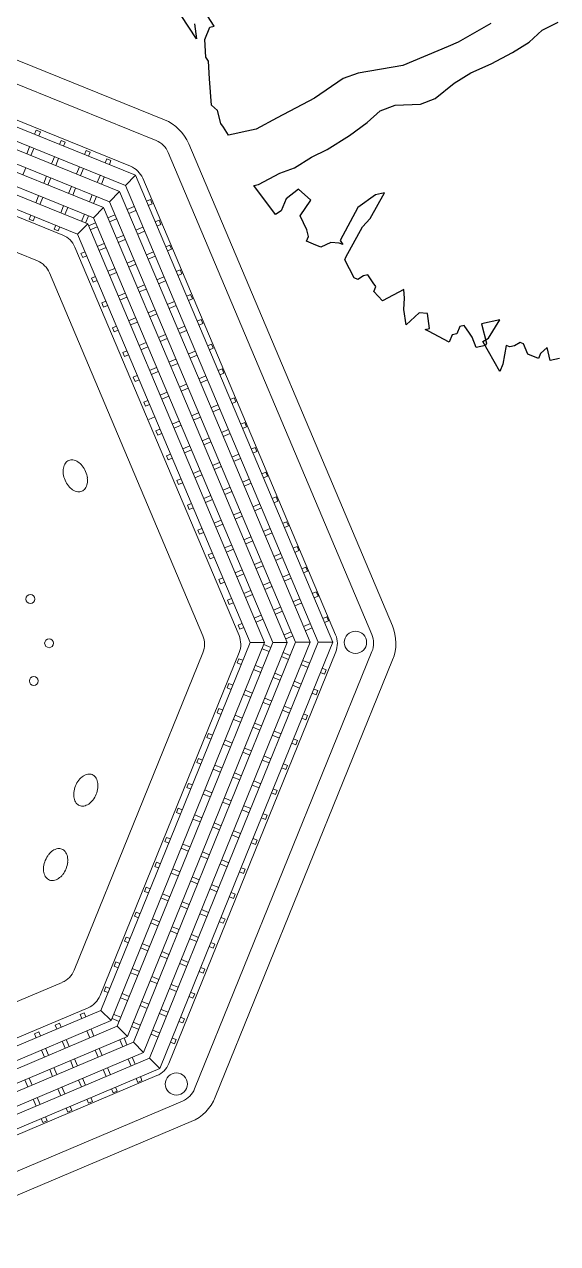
# Model space of a CAD drawing. Header units: millimetres. Extents: x 111 to 1506, y 14 to 566.
# Drawn here: x 226.657 to 227.852, y 129.789 to 132.52 of the extents above; entities that cross this region are included whole.
import ezdxf

# ---------------------------------------------------------------- set-up
doc = ezdxf.new("R2010")
doc.units = ezdxf.units.MM
doc.layers.add('fer', color=8, linetype='Continuous')
doc.layers.add('G', color=254, linetype='Continuous', lineweight=5)
doc.layers.add('PLUMA 0.05', color=240, linetype='Continuous', lineweight=5)

# ---------------------------------------------------------------- blocks, each defined once
blk = doc.blocks.new('tr')
at = {"layer": 'fer', "color": 97}
for p, q in [((1379.6039, 206.1108), (1379.6158, 206.0935)), ((1379.6039, 206.1108), (1379.6158, 206.0935)), ((1379.6158, 206.0935), (1379.592, 206.0761)), ((1379.6158, 206.0935), (1379.592, 206.0761)), ((1379.592, 206.0761), (1379.6099, 206.0675)), ((1379.592, 206.0761), (1379.6099, 206.0675)), ((1379.6218, 206.0415), (1379.6039, 206.0241)), ((1379.6218, 206.0415), (1379.6039, 206.0241)), ((1379.6099, 206.0675), (1379.6218, 206.0675)), ((1379.6099, 206.0675), (1379.6218, 206.0675)), ((1379.6218, 206.0675), (1379.6218, 206.0415)), ((1379.6218, 206.0675), (1379.6218, 206.0415)), ((1379.6039, 206.0241), (1379.6039, 206.0155)), ((1379.6039, 206.0241), (1379.6039, 206.0155)), ((1379.6039, 206.0155), (1379.6158, 206.0068)), ((1379.6039, 206.0155), (1379.6158, 206.0068)), ((1379.6158, 206.0068), (1379.6218, 205.9981)), ((1379.6158, 206.0068), (1379.6218, 205.9981)), ((1379.6218, 205.9895), (1379.6634, 205.9981)), ((1379.6218, 205.9981), (1379.6218, 205.9895)), ((1379.6218, 205.9895), (1379.6634, 205.9981)), ((1379.6218, 205.9981), (1379.6218, 205.9895)), ((1379.6813, 205.9981), (1379.6337, 205.9375)), ((1379.6813, 205.9981), (1379.6337, 205.9375)), ((1379.6634, 205.9981), (1379.6813, 205.9981)), ((1379.6634, 205.9981), (1379.6813, 205.9981)), ((1379.5741, 205.9548), (1379.598, 205.9202)), ((1379.6218, 205.9462), (1379.5741, 205.9548)), ((1379.5741, 205.9548), (1379.598, 205.9202)), ((1379.6218, 205.9462), (1379.5741, 205.9548)), ((1379.598, 205.9202), (1379.6337, 205.9462)), ((1379.598, 205.9202), (1379.6337, 205.9462)), ((1379.6337, 205.9375), (1379.6218, 205.9462)), ((1379.6337, 205.9375), (1379.6218, 205.9462)), ((1379.6337, 205.9462), (1379.6396, 205.9462)), ((1379.6337, 205.9462), (1379.6396, 205.9462)), ((1379.6396, 205.9462), (1379.6515, 205.9288)), ((1379.6396, 205.9462), (1379.6515, 205.9288)), ((1379.6337, 205.9115), (1379.6277, 205.9028)), ((1379.6337, 205.9115), (1379.6277, 205.9028)), ((1379.6515, 205.9288), (1379.6337, 205.9115)), ((1379.6515, 205.9288), (1379.6337, 205.9115)), ((1379.6337, 205.9115), (1379.6337, 205.9115)), ((1379.6337, 205.9115), (1379.6337, 205.9115)), ((1379.6277, 205.9028), (1379.6158, 205.8855)), ((1379.6277, 205.9028), (1379.6158, 205.8855)), ((1379.6158, 205.8855), (1379.6218, 205.8768)), ((1379.6158, 205.8855), (1379.6218, 205.8768)), ((1379.6218, 205.8768), (1379.6396, 205.8768)), ((1379.6218, 205.8768), (1379.6396, 205.8768)), ((1379.6396, 205.8768), (1379.6456, 205.8682)), ((1379.6396, 205.8768), (1379.6456, 205.8682)), ((1379.6456, 205.8682), (1379.6634, 205.8682)), ((1379.6456, 205.8682), (1379.6456, 205.8682)), ((1379.6456, 205.8682), (1379.6634, 205.8682)), ((1379.6456, 205.8682), (1379.6456, 205.8682)), ((1379.6634, 205.8682), (1379.6575, 205.8162)), ((1379.6634, 205.8682), (1379.6575, 205.8162)), ((1378.9374, 205.7988), (1378.9076, 205.8248)), ((1378.9374, 205.7988), (1378.9076, 205.8248)), ((1378.9731, 205.7815), (1378.9374, 205.7988)), ((1378.9731, 205.7815), (1378.9374, 205.7988)), ((1379.6515, 205.8162), (1379.6218, 205.7988)), ((1379.6515, 205.8162), (1379.6218, 205.7988)), ((1379.6218, 205.7988), (1379.6277, 205.7815)), ((1379.6218, 205.7988), (1379.6277, 205.7815)), ((1379.6575, 205.8075), (1379.6515, 205.8162)), ((1379.6575, 205.8075), (1379.6515, 205.8162)), ((1379.6575, 205.8162), (1379.6575, 205.8075)), ((1379.6575, 205.8162), (1379.6575, 205.8075)), ((1379.0088, 205.7555), (1378.9731, 205.7815)), ((1379.0088, 205.7555), (1378.9731, 205.7815)), ((1379.6277, 205.7815), (1379.6634, 205.7642)), ((1379.6277, 205.7815), (1379.6634, 205.7642)), ((1379.0505, 205.7208), (1379.0088, 205.7555)), ((1379.0505, 205.7208), (1379.0088, 205.7555)), ((1379.6337, 205.7468), (1379.6099, 205.7382)), ((1379.6337, 205.7468), (1379.6099, 205.7382)), ((1379.6634, 205.7642), (1379.6337, 205.7468)), ((1379.6634, 205.7642), (1379.6337, 205.7468)), ((1379.6634, 205.7642), (1379.6634, 205.7642)), ((1379.6634, 205.7642), (1379.6634, 205.7642)), ((1379.0862, 205.6862), (1379.0505, 205.7208)), ((1379.0862, 205.6862), (1379.0505, 205.7208)), ((1379.6099, 205.7382), (1379.592, 205.7295)), ((1379.6099, 205.7382), (1379.592, 205.7295)), ((1379.592, 205.7295), (1379.6337, 205.6948)), ((1379.592, 205.7295), (1379.6337, 205.6948)), ((1378.9671, 205.6862), (1379.0326, 205.6342)), ((1378.9671, 205.6862), (1379.0326, 205.6342)), ((1379.1219, 205.6602), (1379.0862, 205.6862)), ((1379.1219, 205.6602), (1379.0862, 205.6862)), ((1379.6337, 205.6948), (1379.6218, 205.6688)), ((1379.6337, 205.6948), (1379.6218, 205.6688)), ((1379.6337, 205.6948), (1379.6337, 205.6948)), ((1379.6337, 205.6948), (1379.6337, 205.6948)), ((1379.1695, 205.6342), (1379.1219, 205.6602)), ((1379.1695, 205.6342), (1379.1219, 205.6602)), ((1379.6039, 205.6602), (1379.592, 205.6429)), ((1379.6039, 205.6602), (1379.592, 205.6429)), ((1379.6099, 205.6688), (1379.6039, 205.6602)), ((1379.6099, 205.6688), (1379.6039, 205.6602)), ((1379.6158, 205.6688), (1379.6099, 205.6688)), ((1379.6158, 205.6688), (1379.6099, 205.6688)), ((1379.6218, 205.6688), (1379.6158, 205.6688)), ((1379.6218, 205.6688), (1379.6158, 205.6688)), ((1379.0326, 205.6342), (1379.0505, 205.6169)), ((1379.0326, 205.6342), (1379.0505, 205.6169)), ((1379.1933, 205.6082), (1379.1695, 205.6342)), ((1379.1933, 205.6082), (1379.1695, 205.6342)), ((1379.592, 205.6429), (1379.598, 205.6342)), ((1379.592, 205.6429), (1379.598, 205.6342)), ((1379.598, 205.6342), (1379.6099, 205.6255)), ((1379.598, 205.6342), (1379.6099, 205.6255)), ((1379.0505, 205.6169), (1379.1278, 205.5389)), ((1379.0505, 205.6169), (1379.1278, 205.5389)), ((1379.2171, 205.5562), (1379.1933, 205.6082)), ((1379.2171, 205.5562), (1379.1933, 205.6082)), ((1379.4075, 205.6082), (1379.4194, 205.5909)), ((1379.473, 205.5995), (1379.4075, 205.6082)), ((1379.4075, 205.6082), (1379.4194, 205.5909)), ((1379.473, 205.5995), (1379.4075, 205.6082)), ((1379.6099, 205.6169), (1379.5801, 205.5822)), ((1379.6099, 205.6169), (1379.5801, 205.5822)), ((1379.6099, 205.6255), (1379.6099, 205.6169)), ((1379.6099, 205.6255), (1379.6099, 205.6169)), ((1379.4194, 205.5909), (1379.4611, 205.5649)), ((1379.4194, 205.5909), (1379.4611, 205.5649)), ((1379.4968, 205.5909), (1379.473, 205.5995)), ((1379.4968, 205.5909), (1379.473, 205.5995)), ((1379.5741, 205.5822), (1379.4968, 205.5909)), ((1379.5741, 205.5822), (1379.4968, 205.5909)), ((1379.5801, 205.5822), (1379.5741, 205.5822)), ((1379.5801, 205.5822), (1379.5741, 205.5822)), ((1379.2409, 205.5302), (1379.2171, 205.5562)), ((1379.2409, 205.5302), (1379.2171, 205.5562)), ((1379.4611, 205.5649), (1379.5444, 205.5562)), ((1379.4611, 205.5649), (1379.5444, 205.5562)), ((1379.5444, 205.5562), (1379.5503, 205.5649)), ((1379.5444, 205.5562), (1379.5503, 205.5649)), ((1379.5503, 205.5649), (1379.5503, 205.5562)), ((1379.5503, 205.5649), (1379.5503, 205.5562)), ((1379.5503, 205.5562), (1379.5563, 205.5389)), ((1379.5503, 205.5562), (1379.5563, 205.5389)), ((1379.1278, 205.5389), (1379.1814, 205.4522)), ((1379.1278, 205.5389), (1379.1814, 205.4522)), ((1379.2766, 205.5129), (1379.2409, 205.5302)), ((1379.2766, 205.5129), (1379.2409, 205.5302)), ((1379.5563, 205.5389), (1379.5741, 205.5215)), ((1379.5563, 205.5389), (1379.5741, 205.5215)), ((1379.3182, 205.4869), (1379.2766, 205.5129)), ((1379.3182, 205.4869), (1379.2766, 205.5129)), ((1379.5741, 205.5215), (1379.5741, 205.5042)), ((1379.5741, 205.5215), (1379.5741, 205.5042)), ((1379.5741, 205.5042), (1379.5741, 205.4869)), ((1379.5741, 205.5042), (1379.5741, 205.4869)), ((1379.3659, 205.4522), (1379.3182, 205.4869)), ((1379.3659, 205.4522), (1379.3182, 205.4869)), ((1379.5503, 205.4782), (1379.5265, 205.4522)), ((1379.5503, 205.4782), (1379.5265, 205.4522)), ((1379.5622, 205.4869), (1379.5503, 205.4782)), ((1379.5622, 205.4869), (1379.5503, 205.4782)), ((1379.5503, 205.4782), (1379.5503, 205.4782)), ((1379.5503, 205.4782), (1379.5503, 205.4782)), ((1379.5741, 205.4869), (1379.5622, 205.4869)), ((1379.5741, 205.4869), (1379.5622, 205.4869)), ((1379.1814, 205.4522), (1379.2052, 205.4262)), ((1379.1814, 205.4522), (1379.2052, 205.4262)), ((1379.3956, 205.4262), (1379.3659, 205.4522)), ((1379.3956, 205.4262), (1379.3659, 205.4522)), ((1379.4849, 205.4609), (1379.473, 205.4262)), ((1379.4849, 205.4609), (1379.473, 205.4262)), ((1379.5265, 205.4522), (1379.4849, 205.4609)), ((1379.5265, 205.4522), (1379.4849, 205.4609)), ((1379.2052, 205.4262), (1379.2706, 205.3829)), ((1379.2052, 205.4262), (1379.2706, 205.3829)), ((1379.4313, 205.4002), (1379.3956, 205.4262)), ((1379.4313, 205.4002), (1379.3956, 205.4262)), ((1379.473, 205.4262), (1379.5027, 205.4089)), ((1379.473, 205.4262), (1379.5027, 205.4089)), ((1379.4551, 205.3742), (1379.4313, 205.4002)), ((1379.4551, 205.3742), (1379.4313, 205.4002)), ((1379.5027, 205.4089), (1379.5325, 205.4089)), ((1379.5027, 205.4089), (1379.5325, 205.4089)), ((1379.5444, 205.4002), (1379.5027, 205.3309)), ((1379.5444, 205.4002), (1379.5027, 205.3309)), ((1379.5325, 205.4089), (1379.5444, 205.4002)), ((1379.5325, 205.4089), (1379.5444, 205.4002)), ((1379.2706, 205.3829), (1379.3421, 205.3222)), ((1379.2706, 205.3829), (1379.3421, 205.3222)), ((1379.4968, 205.3396), (1379.4551, 205.3742)), ((1379.4968, 205.3396), (1379.4551, 205.3742)), ((1379.5027, 205.3309), (1379.4968, 205.3396)), ((1379.5027, 205.3309), (1379.4968, 205.3396)), ((1379.3421, 205.3222), (1379.3837, 205.2876)), ((1379.3421, 205.3222), (1379.3837, 205.2876)), ((1379.3837, 205.2876), (1379.3956, 205.2702)), ((1379.3837, 205.2876), (1379.3956, 205.2702)), ((1379.3956, 205.2702), (1379.4135, 205.2442)), ((1379.3956, 205.2702), (1379.4135, 205.2442)), ((1379.4194, 205.2356), (1379.4075, 205.2182)), ((1379.4194, 205.2356), (1379.4075, 205.2182)), ((1379.4135, 205.2442), (1379.4194, 205.2356)), ((1379.4135, 205.2442), (1379.4135, 205.2442)), ((1379.4135, 205.2442), (1379.4194, 205.2356)), ((1379.4135, 205.2442), (1379.4135, 205.2442)), ((1379.4016, 205.2096), (1379.3778, 205.1922)), ((1379.4016, 205.2096), (1379.3778, 205.1922)), ((1379.4075, 205.2182), (1379.4016, 205.2096)), ((1379.4075, 205.2182), (1379.4016, 205.2096)), ((1379.3718, 205.1749), (1379.3182, 205.1489)), ((1379.3718, 205.1749), (1379.3182, 205.1489)), ((1379.3778, 205.1922), (1379.3718, 205.1749)), ((1379.3778, 205.1922), (1379.3718, 205.1749)), ((1379.3778, 205.1922), (1379.3778, 205.1922)), ((1379.3778, 205.1922), (1379.3778, 205.1922)), ((1379.3778, 205.1922), (1379.3778, 205.1922)), ((1379.3778, 205.1922), (1379.3778, 205.1922)), ((1379.3182, 205.1489), (1379.2825, 205.1316)), ((1379.3182, 205.1489), (1379.2825, 205.1316)), ((1379.3182, 205.1489), (1379.3182, 205.1489)), ((1379.3182, 205.1489), (1379.3182, 205.1489)), ((1379.2052, 205.1142), (1379.1754, 205.0709)), ((1379.2052, 205.1142), (1379.1754, 205.0709)), ((1379.2111, 205.1056), (1379.2052, 205.1142)), ((1379.2111, 205.1056), (1379.2052, 205.1142)), ((1379.2766, 205.1229), (1379.2409, 205.1056)), ((1379.2766, 205.1229), (1379.2409, 205.1056)), ((1379.2825, 205.1316), (1379.2766, 205.1229)), ((1379.2825, 205.1316), (1379.2766, 205.1229)), ((1379.2409, 205.1056), (1379.2111, 205.1056)), ((1379.2409, 205.1056), (1379.2111, 205.1056)), ((1379.2468, 205.0882), (1379.2111, 205.0363)), ((1379.2468, 205.0882), (1379.2111, 205.0363)), ((1379.2171, 205.0709), (1379.2468, 205.0882)), ((1379.2171, 205.0709), (1379.2468, 205.0882))]:
    blk.add_line(p, q, dxfattribs=at)
blk = doc.blocks.new('ala')
at = {"layer": 'PLUMA 0.05', "color": 25}
for p, q in [((1562.9436, 61.8153), (1561.8865, 61.8153)), ((1561.8511, 61.8007), (1561.0222, 60.9717)), ((1563.8079, 60.9717), (1562.979, 61.8007)), ((1561.8822, 61.7257), (1561.0972, 60.9407)), ((1561.8997, 61.7259), (1561.4613, 61.2875)), ((1561.9121, 61.6959), (1561.8997, 61.7259)), ((1561.8997, 61.7259), (1562.415, 61.7259)), ((1562.9126, 61.7403), (1561.9175, 61.7403)), ((1561.9631, 61.7355), (1561.9631, 61.7259)), ((1561.9731, 61.7355), (1561.9631, 61.7355)), ((1561.9731, 61.7259), (1561.9731, 61.7355)), ((1562.0133, 61.7355), (1562.0133, 61.7259)), ((1562.0233, 61.7355), (1562.0133, 61.7355)), ((1562.0233, 61.7259), (1562.0233, 61.7355)), ((1562.0736, 61.7355), (1562.0736, 61.7259)), ((1562.0836, 61.7355), (1562.0736, 61.7355)), ((1562.0836, 61.7259), (1562.0836, 61.7355)), ((1562.1339, 61.7355), (1562.1339, 61.7259)), ((1562.1439, 61.7355), (1562.1339, 61.7355)), ((1562.1439, 61.7259), (1562.1439, 61.7355)), ((1562.1941, 61.7355), (1562.1941, 61.7259)), ((1562.2041, 61.7355), (1562.1941, 61.7355)), ((1562.2041, 61.7259), (1562.2041, 61.7355)), ((1562.2544, 61.7355), (1562.2544, 61.7259)), ((1562.2644, 61.7355), (1562.2544, 61.7355)), ((1562.2644, 61.7259), (1562.2644, 61.7355)), ((1562.3146, 61.7355), (1562.3146, 61.7259)), ((1562.3246, 61.7355), (1562.3146, 61.7355)), ((1562.3246, 61.7259), (1562.3246, 61.7355)), ((1562.3749, 61.7355), (1562.3749, 61.7259)), ((1562.3849, 61.7355), (1562.3749, 61.7355)), ((1562.3849, 61.7259), (1562.3849, 61.7355)), ((1562.9304, 61.7259), (1562.415, 61.7259)), ((1562.4452, 61.7259), (1562.4452, 61.7355)), ((1562.4452, 61.7355), (1562.4552, 61.7355)), ((1562.4552, 61.7355), (1562.4552, 61.7259)), ((1562.5054, 61.7259), (1562.5054, 61.7355)), ((1562.5054, 61.7355), (1562.5154, 61.7355)), ((1562.5154, 61.7355), (1562.5154, 61.7259)), ((1562.5657, 61.7259), (1562.5657, 61.7355)), ((1562.5657, 61.7355), (1562.5757, 61.7355)), ((1562.5757, 61.7355), (1562.5757, 61.7259)), ((1562.626, 61.7259), (1562.626, 61.7355)), ((1562.626, 61.7355), (1562.636, 61.7355)), ((1562.636, 61.7355), (1562.636, 61.7259)), ((1562.6862, 61.7259), (1562.6862, 61.7355)), ((1562.6862, 61.7355), (1562.6962, 61.7355)), ((1562.6962, 61.7355), (1562.6962, 61.7259)), ((1562.7465, 61.7259), (1562.7465, 61.7355)), ((1562.7465, 61.7355), (1562.7565, 61.7355)), ((1562.7565, 61.7355), (1562.7565, 61.7259)), ((1562.8067, 61.7259), (1562.8067, 61.7355)), ((1562.8067, 61.7355), (1562.8167, 61.7355)), ((1562.8167, 61.7355), (1562.8167, 61.7259)), ((1562.857, 61.7259), (1562.857, 61.7355)), ((1562.857, 61.7355), (1562.867, 61.7355)), ((1562.867, 61.7355), (1562.867, 61.7259)), ((1562.9179, 61.6959), (1562.9304, 61.7259)), ((1562.9304, 61.7259), (1563.3687, 61.2875)), ((1563.7329, 60.9407), (1562.9479, 61.7257)), ((1561.8522, 61.6921), (1561.8593, 61.6991)), ((1561.8593, 61.6991), (1561.8661, 61.6923)), ((1562.9708, 61.6991), (1562.9639, 61.6923)), ((1562.9778, 61.6921), (1562.9708, 61.6991)), ((1561.9121, 61.6959), (1561.4825, 61.2663)), ((1561.9192, 61.6788), (1561.4946, 61.2542)), ((1561.8591, 61.6852), (1561.8522, 61.6921)), ((1561.8874, 61.6711), (1561.8994, 61.659)), ((1561.9121, 61.6959), (1562.415, 61.6959)), ((1561.9316, 61.6488), (1561.9192, 61.6788)), ((1561.9192, 61.6788), (1562.415, 61.6788)), ((1561.9631, 61.6959), (1561.9631, 61.6788)), ((1561.9731, 61.6788), (1561.9731, 61.6959)), ((1562.0133, 61.6959), (1562.0133, 61.6788)), ((1562.0233, 61.6788), (1562.0233, 61.6959)), ((1562.0736, 61.6959), (1562.0736, 61.6788)), ((1562.0836, 61.6788), (1562.0836, 61.6959)), ((1562.1339, 61.6959), (1562.1339, 61.6788)), ((1562.1439, 61.6788), (1562.1439, 61.6959)), ((1562.1941, 61.6959), (1562.1941, 61.6788)), ((1562.2041, 61.6788), (1562.2041, 61.6959)), ((1562.2544, 61.6959), (1562.2544, 61.6788)), ((1562.2644, 61.6788), (1562.2644, 61.6959)), ((1562.3146, 61.6959), (1562.3146, 61.6788)), ((1562.3246, 61.6788), (1562.3246, 61.6959)), ((1562.3749, 61.6959), (1562.3749, 61.6788)), ((1562.3849, 61.6788), (1562.3849, 61.6959)), ((1562.9179, 61.6959), (1562.415, 61.6959)), ((1562.9109, 61.6788), (1562.415, 61.6788)), ((1562.4452, 61.6788), (1562.4452, 61.6959)), ((1562.4552, 61.6959), (1562.4552, 61.6788)), ((1562.5054, 61.6788), (1562.5054, 61.6959)), ((1562.5154, 61.6959), (1562.5154, 61.6788)), ((1562.5657, 61.6788), (1562.5657, 61.6959)), ((1562.5757, 61.6959), (1562.5757, 61.6788)), ((1562.626, 61.6788), (1562.626, 61.6959)), ((1562.636, 61.6959), (1562.636, 61.6788)), ((1562.6862, 61.6788), (1562.6862, 61.6959)), ((1562.6962, 61.6959), (1562.6962, 61.6788)), ((1562.7465, 61.6788), (1562.7465, 61.6959)), ((1562.7565, 61.6959), (1562.7565, 61.6788)), ((1562.8067, 61.6788), (1562.8067, 61.6959)), ((1562.8167, 61.6959), (1562.8167, 61.6788)), ((1562.857, 61.6788), (1562.857, 61.6959)), ((1562.867, 61.6959), (1562.867, 61.6788)), ((1562.8984, 61.6488), (1562.9109, 61.6788)), ((1562.9109, 61.6788), (1563.3355, 61.2542)), ((1562.9179, 61.6959), (1563.3475, 61.2663)), ((1562.9427, 61.6711), (1562.9307, 61.659)), ((1562.971, 61.6852), (1562.9778, 61.6921)), ((1561.9316, 61.6488), (1561.5158, 61.233)), ((1561.8096, 61.6495), (1561.8167, 61.6565)), ((1561.8165, 61.6426), (1561.8096, 61.6495)), ((1561.8167, 61.6565), (1561.8235, 61.6497)), ((1561.8923, 61.652), (1561.8803, 61.664)), ((1561.9316, 61.6488), (1562.415, 61.6488)), ((1561.9631, 61.6488), (1561.9631, 61.6318)), ((1561.9731, 61.6318), (1561.9731, 61.6488)), ((1562.0133, 61.6488), (1562.0133, 61.6318)), ((1562.0233, 61.6318), (1562.0233, 61.6488)), ((1562.0736, 61.6488), (1562.0736, 61.6318)), ((1562.0836, 61.6318), (1562.0836, 61.6488)), ((1562.1339, 61.6488), (1562.1339, 61.6318)), ((1562.1439, 61.6318), (1562.1439, 61.6488)), ((1562.1941, 61.6488), (1562.1941, 61.6318)), ((1562.2041, 61.6318), (1562.2041, 61.6488)), ((1562.2544, 61.6488), (1562.2544, 61.6318)), ((1562.2644, 61.6318), (1562.2644, 61.6488)), ((1562.3146, 61.6488), (1562.3146, 61.6318)), ((1562.3246, 61.6318), (1562.3246, 61.6488)), ((1562.3749, 61.6488), (1562.3749, 61.6318)), ((1562.3849, 61.6318), (1562.3849, 61.6488)), ((1562.8984, 61.6488), (1562.415, 61.6488)), ((1562.4452, 61.6318), (1562.4452, 61.6488)), ((1562.4552, 61.6488), (1562.4552, 61.6318)), ((1562.5054, 61.6318), (1562.5054, 61.6488)), ((1562.5154, 61.6488), (1562.5154, 61.6318)), ((1562.5657, 61.6318), (1562.5657, 61.6488)), ((1562.5757, 61.6488), (1562.5757, 61.6318)), ((1562.626, 61.6318), (1562.626, 61.6488)), ((1562.636, 61.6488), (1562.636, 61.6318)), ((1562.6862, 61.6318), (1562.6862, 61.6488)), ((1562.6962, 61.6488), (1562.6962, 61.6318)), ((1562.7465, 61.6318), (1562.7465, 61.6488)), ((1562.7565, 61.6488), (1562.7565, 61.6318)), ((1562.8067, 61.6318), (1562.8067, 61.6488)), ((1562.8167, 61.6488), (1562.8167, 61.6318)), ((1562.857, 61.6318), (1562.857, 61.6488)), ((1562.867, 61.6488), (1562.867, 61.6318)), ((1562.8984, 61.6488), (1563.3143, 61.233)), ((1562.9377, 61.652), (1562.9498, 61.664)), ((1563.0134, 61.6565), (1563.0065, 61.6497)), ((1563.0204, 61.6495), (1563.0134, 61.6565)), ((1563.0136, 61.6426), (1563.0204, 61.6495)), ((1561.9387, 61.6318), (1561.5279, 61.221)), ((1561.8497, 61.6094), (1561.8377, 61.6214)), ((1561.8447, 61.6285), (1561.8568, 61.6164)), ((1561.9256, 61.6187), (1561.9136, 61.6308)), ((1561.9206, 61.6378), (1561.9327, 61.6258)), ((1561.9511, 61.6018), (1561.9387, 61.6318)), ((1561.9387, 61.6318), (1562.415, 61.6318)), ((1562.8914, 61.6318), (1562.415, 61.6318)), ((1562.8789, 61.6018), (1562.8914, 61.6318)), ((1562.8914, 61.6318), (1563.3022, 61.221)), ((1562.9094, 61.6378), (1562.8974, 61.6258)), ((1562.9045, 61.6187), (1562.9165, 61.6308)), ((1562.9853, 61.6285), (1562.9733, 61.6164)), ((1562.9803, 61.6094), (1562.9924, 61.6214)), ((1561.9511, 61.6018), (1561.5491, 61.1997)), ((1561.767, 61.6068), (1561.7741, 61.6139)), ((1561.7738, 61.6), (1561.767, 61.6068)), ((1561.7741, 61.6139), (1561.7809, 61.6071)), ((1561.878, 61.5952), (1561.8901, 61.5832)), ((1561.9511, 61.6018), (1562.415, 61.6018)), ((1561.9631, 61.6018), (1561.9631, 61.5847)), ((1561.9731, 61.5847), (1561.9731, 61.6018)), ((1562.0133, 61.6018), (1562.0133, 61.5847)), ((1562.0233, 61.5847), (1562.0233, 61.6018)), ((1562.0736, 61.6018), (1562.0736, 61.5847)), ((1562.0836, 61.5847), (1562.0836, 61.6018)), ((1562.1339, 61.6018), (1562.1339, 61.5847)), ((1562.1439, 61.5847), (1562.1439, 61.6018)), ((1562.1941, 61.6018), (1562.1941, 61.5847)), ((1562.2041, 61.5847), (1562.2041, 61.6018)), ((1562.2544, 61.6018), (1562.2544, 61.5847)), ((1562.2644, 61.5847), (1562.2644, 61.6018)), ((1562.3146, 61.6018), (1562.3146, 61.5847)), ((1562.3246, 61.5847), (1562.3246, 61.6018)), ((1562.3749, 61.6018), (1562.3749, 61.5847)), ((1562.3849, 61.5847), (1562.3849, 61.6018)), ((1562.8789, 61.6018), (1562.415, 61.6018)), ((1562.4452, 61.5847), (1562.4452, 61.6018)), ((1562.4552, 61.6018), (1562.4552, 61.5847)), ((1562.5054, 61.5847), (1562.5054, 61.6018)), ((1562.5154, 61.6018), (1562.5154, 61.5847)), ((1562.5657, 61.5847), (1562.5657, 61.6018)), ((1562.5757, 61.6018), (1562.5757, 61.5847)), ((1562.626, 61.5847), (1562.626, 61.6018)), ((1562.636, 61.6018), (1562.636, 61.5847)), ((1562.6862, 61.5847), (1562.6862, 61.6018)), ((1562.6962, 61.6018), (1562.6962, 61.5847)), ((1562.7465, 61.5847), (1562.7465, 61.6018)), ((1562.7565, 61.6018), (1562.7565, 61.5847)), ((1562.8067, 61.5847), (1562.8067, 61.6018)), ((1562.8167, 61.6018), (1562.8167, 61.5847)), ((1562.857, 61.5847), (1562.857, 61.6018)), ((1562.867, 61.6018), (1562.867, 61.5847)), ((1562.8789, 61.6018), (1563.281, 61.1997)), ((1562.9521, 61.5952), (1562.94, 61.5832)), ((1563.056, 61.6139), (1563.0492, 61.6071)), ((1563.0631, 61.6068), (1563.056, 61.6139)), ((1563.0562, 61.6), (1563.0631, 61.6068)), ((1561.9582, 61.5847), (1561.5612, 61.1877)), ((1561.7315, 61.5713), (1561.7386, 61.5784)), ((1561.7383, 61.5645), (1561.7315, 61.5713)), ((1561.7386, 61.5784), (1561.7454, 61.5716)), ((1561.8071, 61.5668), (1561.7951, 61.5788)), ((1561.8021, 61.5859), (1561.8142, 61.5738)), ((1561.883, 61.5761), (1561.8709, 61.5881)), ((1561.9113, 61.5619), (1561.9234, 61.5499)), ((1561.9706, 61.5547), (1561.9582, 61.5847)), ((1561.9582, 61.5847), (1562.415, 61.5847)), ((1562.8719, 61.5847), (1562.415, 61.5847)), ((1562.8595, 61.5547), (1562.8719, 61.5847)), ((1562.8719, 61.5847), (1563.2689, 61.1877)), ((1562.9188, 61.5619), (1562.9067, 61.5499)), ((1562.9471, 61.5761), (1562.9591, 61.5881)), ((1563.0279, 61.5859), (1563.0159, 61.5738)), ((1563.023, 61.5668), (1563.035, 61.5788)), ((1563.0915, 61.5784), (1563.0847, 61.5716)), ((1563.0986, 61.5713), (1563.0915, 61.5784)), ((1563.0918, 61.5645), (1563.0986, 61.5713)), ((1561.9706, 61.5547), (1561.5824, 61.1665)), ((1561.6889, 61.5287), (1561.6959, 61.5358)), ((1561.6959, 61.5358), (1561.7028, 61.5289)), ((1561.7716, 61.5312), (1561.7595, 61.5433)), ((1561.7666, 61.5503), (1561.7787, 61.5383)), ((1561.8404, 61.5335), (1561.8283, 61.5455)), ((1561.8354, 61.5526), (1561.8475, 61.5405)), ((1561.9163, 61.5428), (1561.9042, 61.5549)), ((1561.9706, 61.5547), (1562.415, 61.5547)), ((1562.8297, 61.5403), (1562.0004, 61.5403)), ((1562.0133, 61.5547), (1562.0133, 61.5451)), ((1562.0233, 61.5451), (1562.0133, 61.5451)), ((1562.0233, 61.5451), (1562.0233, 61.5547)), ((1562.0736, 61.5547), (1562.0736, 61.5451)), ((1562.0836, 61.5451), (1562.0736, 61.5451)), ((1562.0836, 61.5451), (1562.0836, 61.5547)), ((1562.1339, 61.5547), (1562.1339, 61.5451)), ((1562.1439, 61.5451), (1562.1339, 61.5451)), ((1562.1439, 61.5451), (1562.1439, 61.5547)), ((1562.1941, 61.5547), (1562.1941, 61.5451)), ((1562.2041, 61.5451), (1562.1941, 61.5451)), ((1562.2041, 61.5451), (1562.2041, 61.5547)), ((1562.2544, 61.5547), (1562.2544, 61.5451)), ((1562.2644, 61.5451), (1562.2544, 61.5451)), ((1562.2644, 61.5451), (1562.2644, 61.5547)), ((1562.3146, 61.5547), (1562.3146, 61.5451)), ((1562.3246, 61.5451), (1562.3146, 61.5451)), ((1562.3246, 61.5451), (1562.3246, 61.5547)), ((1562.3749, 61.5547), (1562.3749, 61.5451)), ((1562.3849, 61.5451), (1562.3749, 61.5451)), ((1562.3849, 61.5451), (1562.3849, 61.5547)), ((1562.8595, 61.5547), (1562.415, 61.5547)), ((1562.4452, 61.5451), (1562.4452, 61.5547)), ((1562.4452, 61.5451), (1562.4552, 61.5451)), ((1562.4552, 61.5547), (1562.4552, 61.5451)), ((1562.5054, 61.5451), (1562.5054, 61.5547)), ((1562.5054, 61.5451), (1562.5154, 61.5451)), ((1562.5154, 61.5547), (1562.5154, 61.5451)), ((1562.5657, 61.5451), (1562.5657, 61.5547)), ((1562.5657, 61.5451), (1562.5757, 61.5451)), ((1562.5757, 61.5547), (1562.5757, 61.5451)), ((1562.626, 61.5451), (1562.626, 61.5547)), ((1562.626, 61.5451), (1562.636, 61.5451)), ((1562.636, 61.5547), (1562.636, 61.5451)), ((1562.6862, 61.5451), (1562.6862, 61.5547)), ((1562.6862, 61.5451), (1562.6962, 61.5451)), ((1562.6962, 61.5547), (1562.6962, 61.5451)), ((1562.7465, 61.5451), (1562.7465, 61.5547)), ((1562.7465, 61.5451), (1562.7565, 61.5451)), ((1562.7565, 61.5547), (1562.7565, 61.5451)), ((1562.8067, 61.5451), (1562.8067, 61.5547)), ((1562.8067, 61.5451), (1562.8167, 61.5451)), ((1562.8167, 61.5547), (1562.8167, 61.5451)), ((1562.8595, 61.5547), (1563.2477, 61.1665)), ((1562.9138, 61.5428), (1562.9259, 61.5549)), ((1562.9947, 61.5526), (1562.9826, 61.5405)), ((1562.9897, 61.5335), (1563.0017, 61.5455)), ((1563.0635, 61.5503), (1563.0514, 61.5383)), ((1563.0585, 61.5312), (1563.0706, 61.5433)), ((1563.1341, 61.5358), (1563.1273, 61.5289)), ((1563.1412, 61.5287), (1563.1341, 61.5358)), ((1561.965, 61.5257), (1561.2972, 60.8578)), ((1561.6957, 61.5219), (1561.6889, 61.5287)), ((1561.724, 61.5077), (1561.736, 61.4957)), ((1561.8049, 61.4979), (1561.7928, 61.51)), ((1561.7999, 61.5171), (1561.8119, 61.505)), ((1561.8737, 61.5002), (1561.8616, 61.5123)), ((1561.8687, 61.5193), (1561.8807, 61.5073)), ((1561.9443, 61.5148), (1561.9375, 61.5216)), ((1561.9443, 61.5148), (1561.9514, 61.5218)), ((1561.9446, 61.5287), (1561.9514, 61.5218)), ((1563.5329, 60.8578), (1562.8651, 61.5257)), ((1562.8855, 61.5287), (1562.8787, 61.5218)), ((1562.8858, 61.5148), (1562.8787, 61.5218)), ((1562.8858, 61.5148), (1562.8926, 61.5216)), ((1562.9614, 61.5193), (1562.9493, 61.5073)), ((1562.9564, 61.5002), (1562.9685, 61.5123)), ((1563.0302, 61.5171), (1563.0181, 61.505)), ((1563.0252, 61.4979), (1563.0373, 61.51)), ((1563.1061, 61.5077), (1563.094, 61.4957)), ((1563.1344, 61.5219), (1563.1412, 61.5287)), ((1561.6463, 61.4861), (1561.6533, 61.4932)), ((1561.6531, 61.4793), (1561.6463, 61.4861)), ((1561.6533, 61.4932), (1561.6602, 61.4863)), ((1561.729, 61.4886), (1561.7169, 61.5007)), ((1561.8331, 61.4838), (1561.8452, 61.4717)), ((1561.9017, 61.4722), (1561.9088, 61.4792)), ((1561.902, 61.4861), (1561.9088, 61.4792)), ((1562.9281, 61.4861), (1562.9213, 61.4792)), ((1562.9284, 61.4722), (1562.9213, 61.4792)), ((1562.9969, 61.4838), (1562.9849, 61.4717)), ((1563.1011, 61.4886), (1563.1132, 61.5007)), ((1561.6864, 61.446), (1561.6743, 61.458)), ((1561.6814, 61.4651), (1561.6934, 61.4531)), ((1561.7622, 61.4553), (1561.7502, 61.4674)), ((1561.7573, 61.4745), (1561.7693, 61.4624)), ((1561.8381, 61.4647), (1561.8261, 61.4767)), ((1561.9017, 61.4722), (1561.8949, 61.479)), ((1562.7986, 61.4653), (1562.0314, 61.4653)), ((1562.9284, 61.4722), (1562.9352, 61.479)), ((1562.9919, 61.4647), (1563.004, 61.4767)), ((1563.0728, 61.4745), (1563.0608, 61.4624)), ((1563.0678, 61.4553), (1563.0799, 61.4674)), ((1561.9961, 61.4507), (1561.3722, 60.8268)), ((1561.6036, 61.4435), (1561.6107, 61.4505)), ((1561.6105, 61.4367), (1561.6036, 61.4435)), ((1561.6107, 61.4505), (1561.6175, 61.4437)), ((1561.7196, 61.4127), (1561.7076, 61.4248)), ((1561.7146, 61.4318), (1561.7267, 61.4198)), ((1561.7955, 61.422), (1561.7835, 61.4341)), ((1561.7905, 61.4412), (1561.8026, 61.4291)), ((1561.8662, 61.4366), (1561.8593, 61.4434)), ((1561.8662, 61.4366), (1561.8732, 61.4437)), ((1561.8664, 61.4505), (1561.8732, 61.4437)), ((1563.4579, 60.8268), (1562.834, 61.4507)), ((1562.9637, 61.4505), (1562.9568, 61.4437)), ((1562.9639, 61.4366), (1562.9568, 61.4437)), ((1562.9639, 61.4366), (1562.9707, 61.4434)), ((1561.561, 61.4009), (1561.5681, 61.4079)), ((1561.5679, 61.394), (1561.561, 61.4009)), ((1561.5681, 61.4079), (1561.5749, 61.4011)), ((1561.6437, 61.4034), (1561.6317, 61.4154)), ((1561.6388, 61.4225), (1561.6508, 61.4104)), ((1561.7479, 61.3986), (1561.76, 61.3865)), ((1561.8236, 61.394), (1561.8167, 61.4008)), ((1561.8236, 61.394), (1561.8306, 61.4011)), ((1561.8238, 61.4079), (1561.8306, 61.4011)), ((1561.6011, 61.3608), (1561.5891, 61.3728)), ((1561.5961, 61.3799), (1561.6082, 61.3678)), ((1561.677, 61.3701), (1561.665, 61.3822)), ((1561.672, 61.3892), (1561.6841, 61.3772)), ((1561.7529, 61.3794), (1561.7409, 61.3915)), ((1561.5184, 61.3583), (1561.5255, 61.3653)), ((1561.5252, 61.3514), (1561.5184, 61.3583)), ((1561.5255, 61.3653), (1561.5323, 61.3585)), ((1561.6294, 61.3466), (1561.6415, 61.3346)), ((1561.7103, 61.3368), (1561.6982, 61.3489)), ((1561.7053, 61.356), (1561.7174, 61.3439)), ((1561.7809, 61.3514), (1561.7741, 61.3582)), ((1561.7809, 61.3514), (1561.788, 61.3585)), ((1561.7812, 61.3653), (1561.788, 61.3585)), ((1561.4758, 61.3156), (1561.4829, 61.3227)), ((1561.4826, 61.3088), (1561.4758, 61.3156)), ((1561.4829, 61.3227), (1561.4897, 61.3159)), ((1561.5585, 61.3182), (1561.5465, 61.3302)), ((1561.5535, 61.3373), (1561.5656, 61.3252)), ((1561.6344, 61.3275), (1561.6224, 61.3395)), ((1561.7383, 61.3088), (1561.7315, 61.3156)), ((1561.7383, 61.3088), (1561.7454, 61.3159)), ((1561.7386, 61.3227), (1561.7454, 61.3159)), ((1561.5109, 61.2947), (1561.523, 61.2826)), ((1561.5918, 61.2849), (1561.5797, 61.2969)), ((1561.5868, 61.304), (1561.5989, 61.2919)), ((1561.6677, 61.2942), (1561.6556, 61.3063)), ((1561.6627, 61.3133), (1561.6748, 61.3013)), ((1561.0969, 60.9231), (1561.4613, 61.2875)), ((1561.127, 60.9107), (1561.4825, 61.2663)), ((1561.4332, 61.273), (1561.4261, 61.266)), ((1561.4261, 61.266), (1561.433, 61.2591)), ((1561.44, 61.2662), (1561.4332, 61.273)), ((1561.5159, 61.2755), (1561.5039, 61.2876)), ((1561.5442, 61.2614), (1561.5563, 61.2493)), ((1561.6251, 61.2516), (1561.613, 61.2637)), ((1561.6201, 61.2707), (1561.6321, 61.2587)), ((1561.6957, 61.2662), (1561.6889, 61.273)), ((1561.6957, 61.2662), (1561.7028, 61.2732)), ((1561.696, 61.2801), (1561.7028, 61.2732)), ((1561.144, 60.9036), (1561.4946, 61.2542)), ((1561.4542, 61.2379), (1561.4662, 61.2259)), ((1561.4733, 61.2329), (1561.4612, 61.245)), ((1561.5492, 61.2423), (1561.5371, 61.2543)), ((1561.6534, 61.2375), (1561.6602, 61.2306)), ((1561.174, 60.8912), (1561.5158, 61.233)), ((1561.1911, 60.8841), (1561.5279, 61.221)), ((1561.3906, 61.2304), (1561.3835, 61.2233)), ((1561.3835, 61.2233), (1561.3903, 61.2165)), ((1561.3974, 61.2236), (1561.3906, 61.2304)), ((1561.5066, 61.1997), (1561.4945, 61.2117)), ((1561.5825, 61.209), (1561.5704, 61.2211)), ((1561.5775, 61.2281), (1561.5895, 61.2161)), ((1561.6531, 61.2236), (1561.6463, 61.2304)), ((1561.6531, 61.2236), (1561.6602, 61.2306)), ((1561.2211, 60.8717), (1561.5491, 61.1997)), ((1561.2381, 60.8647), (1561.5612, 61.1877)), ((1561.348, 61.1878), (1561.3409, 61.1807)), ((1561.3409, 61.1807), (1561.3477, 61.1739)), ((1561.3548, 61.181), (1561.348, 61.1878)), ((1561.4116, 61.1953), (1561.4236, 61.1833)), ((1561.4307, 61.1903), (1561.4186, 61.2024)), ((1561.4874, 61.2046), (1561.4995, 61.1926)), ((1561.6105, 61.181), (1561.6037, 61.1878)), ((1561.6105, 61.181), (1561.6176, 61.188)), ((1561.6108, 61.1948), (1561.6176, 61.188)), ((1561.2681, 60.8522), (1561.5824, 61.1665)), ((1561.369, 61.1527), (1561.381, 61.1406)), ((1561.3881, 61.1477), (1561.376, 61.1598)), ((1561.4448, 61.162), (1561.4569, 61.15)), ((1561.464, 61.157), (1561.4519, 61.1691)), ((1561.5207, 61.1714), (1561.5328, 61.1593)), ((1561.5399, 61.1664), (1561.5278, 61.1784)), ((1561.5824, 61.1665), (1561.5926, 61.1563)), ((1561.3054, 61.1452), (1561.2983, 61.1381)), ((1561.2983, 61.1381), (1561.3051, 61.1313)), ((1561.3122, 61.1384), (1561.3054, 61.1452)), ((1561.4214, 61.1144), (1561.4093, 61.1265)), ((1561.4781, 61.1288), (1561.4902, 61.1167)), ((1561.4972, 61.1238), (1561.4852, 61.1358)), ((1561.554, 61.1381), (1561.5608, 61.1313)), ((1561.5679, 61.1383), (1561.5608, 61.1313)), ((1561.5679, 61.1383), (1561.5611, 61.1452)), ((1561.2628, 61.1026), (1561.2557, 61.0955)), ((1561.2696, 61.0958), (1561.2628, 61.1026)), ((1561.3263, 61.1101), (1561.3384, 61.098)), ((1561.3455, 61.1051), (1561.3334, 61.1172)), ((1561.4022, 61.1194), (1561.4143, 61.1074)), ((1561.5253, 61.0957), (1561.5185, 61.1026)), ((1561.2557, 61.0955), (1561.2625, 61.0887)), ((1561.3029, 61.0625), (1561.2908, 61.0745)), ((1561.3596, 61.0768), (1561.3717, 61.0648)), ((1561.3787, 61.0718), (1561.3667, 61.0839)), ((1561.4355, 61.0861), (1561.4476, 61.0741)), ((1561.4546, 61.0812), (1561.4426, 61.0932)), ((1561.5114, 61.0955), (1561.5182, 61.0887)), ((1561.5253, 61.0957), (1561.5182, 61.0887)), ((1561.2201, 61.06), (1561.2131, 61.0529)), ((1561.2131, 61.0529), (1561.2199, 61.0461)), ((1561.227, 61.0532), (1561.2201, 61.06)), ((1561.2837, 61.0675), (1561.2958, 61.0554)), ((1561.3929, 61.0435), (1561.405, 61.0315)), ((1561.412, 61.0385), (1561.4, 61.0506)), ((1561.4688, 61.0529), (1561.4756, 61.046)), ((1561.4827, 61.0531), (1561.4756, 61.046)), ((1561.4827, 61.0531), (1561.4758, 61.0599)), ((1561.1775, 61.0174), (1561.1705, 61.0103)), ((1561.1844, 61.0105), (1561.1775, 61.0174)), ((1561.2411, 61.0249), (1561.2532, 61.0128)), ((1561.2602, 61.0199), (1561.2482, 61.0319)), ((1561.317, 61.0342), (1561.3291, 61.0221)), ((1561.3361, 61.0292), (1561.3241, 61.0413)), ((1561.4401, 61.0105), (1561.4332, 61.0173)), ((1561.1705, 61.0103), (1561.1773, 61.0035)), ((1561.2176, 60.9773), (1561.2056, 60.9893)), ((1561.2744, 60.9916), (1561.2865, 60.9795)), ((1561.2935, 60.9866), (1561.2815, 60.9987)), ((1561.3503, 61.0009), (1561.3623, 60.9889)), ((1561.3694, 60.9959), (1561.3574, 61.008)), ((1561.4262, 61.0103), (1561.433, 61.0034)), ((1561.4401, 61.0105), (1561.433, 61.0034)), ((1561.142, 60.9818), (1561.1349, 60.9748)), ((1561.1349, 60.9748), (1561.1417, 60.9679)), ((1561.1488, 60.975), (1561.142, 60.9818)), ((1561.1985, 60.9823), (1561.2106, 60.9702)), ((1561.3268, 60.9533), (1561.3147, 60.9654)), ((1561.3836, 60.9676), (1561.3904, 60.9608)), ((1561.3974, 60.9679), (1561.3904, 60.9608)), ((1561.3974, 60.9679), (1561.3906, 60.9747)), ((1561.0075, 60.9364), (1561.0075, 59.8792)), ((1561.163, 60.9467), (1561.175, 60.9347)), ((1561.1821, 60.9417), (1561.17, 60.9538)), ((1561.2318, 60.949), (1561.2438, 60.9369)), ((1561.2509, 60.944), (1561.2389, 60.956)), ((1561.3077, 60.9583), (1561.3197, 60.9463)), ((1561.127, 60.9107), (1561.0969, 60.9231)), ((1561.0969, 60.9231), (1561.0969, 60.4078)), ((1561.127, 60.9107), (1561.127, 60.4078)), ((1561.1962, 60.9134), (1561.2083, 60.9014)), ((1561.2154, 60.9084), (1561.2033, 60.9205)), ((1561.2651, 60.9157), (1561.2771, 60.9036)), ((1561.2842, 60.9107), (1561.2721, 60.9228)), ((1561.3409, 60.925), (1561.3478, 60.9182)), ((1561.3548, 60.9253), (1561.3478, 60.9182)), ((1561.3548, 60.9253), (1561.348, 60.9321)), ((1561.0825, 60.9053), (1561.0825, 59.9103)), ((1561.174, 60.8912), (1561.144, 60.9036)), ((1561.144, 60.9036), (1561.144, 60.4078)), ((1561.174, 60.8912), (1561.174, 60.4078)), ((1561.2211, 60.8717), (1561.1911, 60.8841)), ((1561.1911, 60.8841), (1561.1911, 60.4078)), ((1561.2295, 60.8802), (1561.2416, 60.8681)), ((1561.2486, 60.8752), (1561.2366, 60.8872)), ((1561.2983, 60.8824), (1561.3052, 60.8756)), ((1561.3122, 60.8827), (1561.3052, 60.8756)), ((1561.3122, 60.8827), (1561.3054, 60.8895)), ((1561.0873, 60.8498), (1561.0873, 60.8598)), ((1561.0873, 60.8598), (1561.0969, 60.8598)), ((1561.127, 60.8598), (1561.144, 60.8598)), ((1561.174, 60.8598), (1561.1911, 60.8598)), ((1561.2211, 60.8717), (1561.2211, 60.4078)), ((1561.2211, 60.8598), (1561.2381, 60.8598)), ((1561.2681, 60.8522), (1561.2381, 60.8647)), ((1561.2381, 60.8647), (1561.2381, 60.4078)), ((1561.2681, 60.8522), (1561.2681, 60.4078)), ((1561.0969, 60.8498), (1561.0873, 60.8498)), ((1561.144, 60.8498), (1561.127, 60.8498)), ((1561.1911, 60.8498), (1561.174, 60.8498)), ((1561.2381, 60.8498), (1561.2211, 60.8498)), ((1561.0873, 60.7995), (1561.0873, 60.8095)), ((1561.0873, 60.8095), (1561.0969, 60.8095)), ((1561.0969, 60.7995), (1561.0873, 60.7995)), ((1561.127, 60.8095), (1561.144, 60.8095)), ((1561.144, 60.7995), (1561.127, 60.7995)), ((1561.174, 60.8095), (1561.1911, 60.8095)), ((1561.1911, 60.7995), (1561.174, 60.7995)), ((1561.2211, 60.8095), (1561.2381, 60.8095)), ((1561.2381, 60.7995), (1561.2211, 60.7995)), ((1561.2681, 60.8095), (1561.2778, 60.8095)), ((1561.2778, 60.7995), (1561.2681, 60.7995)), ((1561.2778, 60.7995), (1561.2778, 60.8095)), ((1561.2825, 60.8225), (1561.2825, 59.9931)), ((1561.3575, 60.7914), (1561.3575, 60.0242)), ((1561.0873, 60.7392), (1561.0873, 60.7492)), ((1561.0873, 60.7492), (1561.0969, 60.7492)), ((1561.127, 60.7492), (1561.144, 60.7492)), ((1561.174, 60.7492), (1561.1911, 60.7492)), ((1561.2211, 60.7492), (1561.2381, 60.7492)), ((1561.2681, 60.7492), (1561.2778, 60.7492)), ((1561.2778, 60.7392), (1561.2778, 60.7492)), ((1561.0969, 60.7392), (1561.0873, 60.7392)), ((1561.144, 60.7392), (1561.127, 60.7392)), ((1561.1911, 60.7392), (1561.174, 60.7392)), ((1561.2381, 60.7392), (1561.2211, 60.7392)), ((1561.2778, 60.7392), (1561.2681, 60.7392)), ((1561.0873, 60.679), (1561.0873, 60.689)), ((1561.0873, 60.689), (1561.0969, 60.689)), ((1561.127, 60.689), (1561.144, 60.689)), ((1561.174, 60.689), (1561.1911, 60.689)), ((1561.0969, 60.679), (1561.0873, 60.679)), ((1561.144, 60.679), (1561.127, 60.679))]:
    blk.add_line(p, q, dxfattribs=at)
blk.add_lwpolyline([(1563.8725, 60.9364), (1563.8725, 59.8792, -0.198912), (1563.8432, 59.8085), (1563.0143, 58.9796, -0.198912), (1562.9436, 58.9503), (1561.8865, 58.9503, -0.198912), (1561.8157, 58.9796), (1560.9868, 59.8085, -0.198912), (1560.9575, 59.8792), (1560.9575, 60.9364, -0.198912), (1560.9868, 61.0071), (1561.8157, 61.836, -0.198912), (1561.8865, 61.8653), (1562.9436, 61.8653, -0.198912), (1563.0143, 61.836), (1563.8432, 61.0071, -0.198912)], format="xyb", close=True, dxfattribs=at)
for centre, radius in [((1561.8812, 61.7733), 0.025), ((1562.9489, 61.7733), 0.025), ((1562.1411, 61.1378), 0.01), ((1562.2324, 61.1378), 0.01), ((1562.0651, 61.0618), 0.01)]:
    blk.add_circle(centre, radius, dxfattribs=at)
for centre, radius, start, end in [((1561.8865, 61.7653), 0.05, 90, 135), ((1562.9436, 61.7653), 0.05, 45, 90), ((1561.9175, 61.6903), 0.05, 90, 135), ((1562.9126, 61.6903), 0.05, 45, 90), ((1562.0004, 61.4903), 0.05, 90, 135), ((1562.8297, 61.4903), 0.05, 45, 90), ((1562.0314, 61.4153), 0.05, 90, 135), ((1562.7986, 61.4153), 0.05, 45, 90), ((1562.3946, 61.3378), 0.017, 148.1465, 180), ((1562.4044, 61.3317), 0.0286, 123.6901, 148.1465), ((1562.4108, 61.322), 0.0402, 105.4371, 123.6901), ((1562.415, 61.3068), 0.0561, 90, 105.4371), ((1562.415, 61.3068), 0.0561, 74.5629, 90), ((1562.4193, 61.322), 0.0402, 56.3099, 74.5629), ((1562.4257, 61.3317), 0.0286, 31.8535, 56.3099), ((1562.4355, 61.3378), 0.017, 0, 31.8535), ((1562.5746, 61.3378), 0.017, 148.1465, 180), ((1562.5844, 61.3317), 0.0286, 123.6901, 148.1465), ((1562.5908, 61.322), 0.0402, 105.4371, 123.6901), ((1562.595, 61.3068), 0.0561, 90, 105.4371), ((1562.595, 61.3068), 0.0561, 74.5629, 90), ((1562.5993, 61.322), 0.0402, 56.3099, 74.5629), ((1562.6057, 61.3317), 0.0286, 31.8535, 56.3099), ((1562.6155, 61.3378), 0.017, 0, 31.8535), ((1562.3946, 61.3378), 0.017, 180, 211.8535), ((1562.4044, 61.3439), 0.0286, 211.8535, 236.3099), ((1562.4108, 61.3536), 0.0402, 236.3099, 254.5629), ((1562.4193, 61.3536), 0.0402, 285.4371, 303.6901), ((1562.4257, 61.3439), 0.0286, 303.6901, 328.1465), ((1562.4355, 61.3378), 0.017, 328.1465, 0), ((1562.5746, 61.3378), 0.017, 180, 211.8535), ((1562.5844, 61.3439), 0.0286, 211.8535, 236.3099), ((1562.5908, 61.3536), 0.0402, 236.3099, 254.5629), ((1562.5993, 61.3536), 0.0402, 285.4371, 303.6901), ((1562.6057, 61.3439), 0.0286, 303.6901, 328.1465), ((1562.6155, 61.3378), 0.017, 328.1465, 0), ((1562.415, 61.3689), 0.0561, 254.5629, 270), ((1562.415, 61.3689), 0.0561, 270, 285.4371), ((1562.595, 61.3689), 0.0561, 254.5629, 270), ((1562.595, 61.3689), 0.0561, 270, 285.4371), ((1561.7936, 61.0293), 0.0561, 119.5629, 135), ((1561.7858, 61.043), 0.0402, 101.3099, 119.5629), ((1561.7835, 61.0544), 0.0286, 76.8535, 101.3099), ((1561.7861, 61.0657), 0.017, 45, 76.8535), ((1561.7861, 61.0657), 0.017, 13.1465, 45), ((1561.7749, 61.0631), 0.0286, 348.6901, 13.1465), ((1561.7684, 61.0394), 0.0286, 168.6901, 193.1465), ((1561.7798, 61.0371), 0.0402, 150.4371, 168.6901), ((1561.7936, 61.0293), 0.0561, 135, 150.4371), ((1561.7497, 61.0732), 0.0561, 315, 330.4371), ((1561.7635, 61.0653), 0.0402, 330.4371, 348.6901), ((1561.7572, 61.0367), 0.017, 193.1465, 225), ((1561.7572, 61.0367), 0.017, 225, 256.8535), ((1561.7598, 61.048), 0.0286, 256.8535, 281.3099), ((1561.7575, 61.0594), 0.0402, 281.3099, 299.5629), ((1561.7497, 61.0732), 0.0561, 299.5629, 315), ((1561.0575, 60.9364), 0.05, 135, 180), ((1561.1325, 60.9053), 0.05, 135, 180), ((1561.3325, 60.8225), 0.05, 135, 180), ((1561.4075, 60.7914), 0.05, 135, 180)]:
    blk.add_arc(centre, radius, start, end, dxfattribs=at)

msp = doc.modelspace()

# ---------------------------------------------------------------- hatches: boundary and pattern name
at = {"layer": 'G', "lineweight": 100, "ltscale": 1000}
h = msp.add_hatch(dxfattribs=at)
h.set_pattern_fill('AR-HBONE', color=256, scale=0.046, angle=-22.08523, style=0)
h.set_pattern_definition([(22.914772, (797.12783, 1599.99595), (0.097837146, 0.241122153), [0.552, -0.184]), (112.914772, (797.29731, 1600.0676), (0.097837146, 0.241122153), [0.552, -0.184])])
edge = h.paths.add_edge_path()
edge.add_line((235.50294, 146.48372), (237.44709, 145.9959))
edge.add_line((237.44709, 145.9959), (222.91738, 100.98918))
edge.add_line((222.91738, 100.98918), (220.93875, 101.37021))
edge.add_line((220.93875, 101.37021), (235.50409, 146.48343))

# ---------------------------------------------------------------- block references
at = {"lineweight": 100, "rotation": 247.9147716791316}
msp.add_blockref('tr', (555.57914, 1487.64307), dxfattribs=at)
at = {"color": 251, "lineweight": 100, "rotation": 247.9147716791316}
msp.add_blockref('ala', (757.40244, 1601.64085), dxfattribs=at)

doc.saveas('drawing.dxf')
